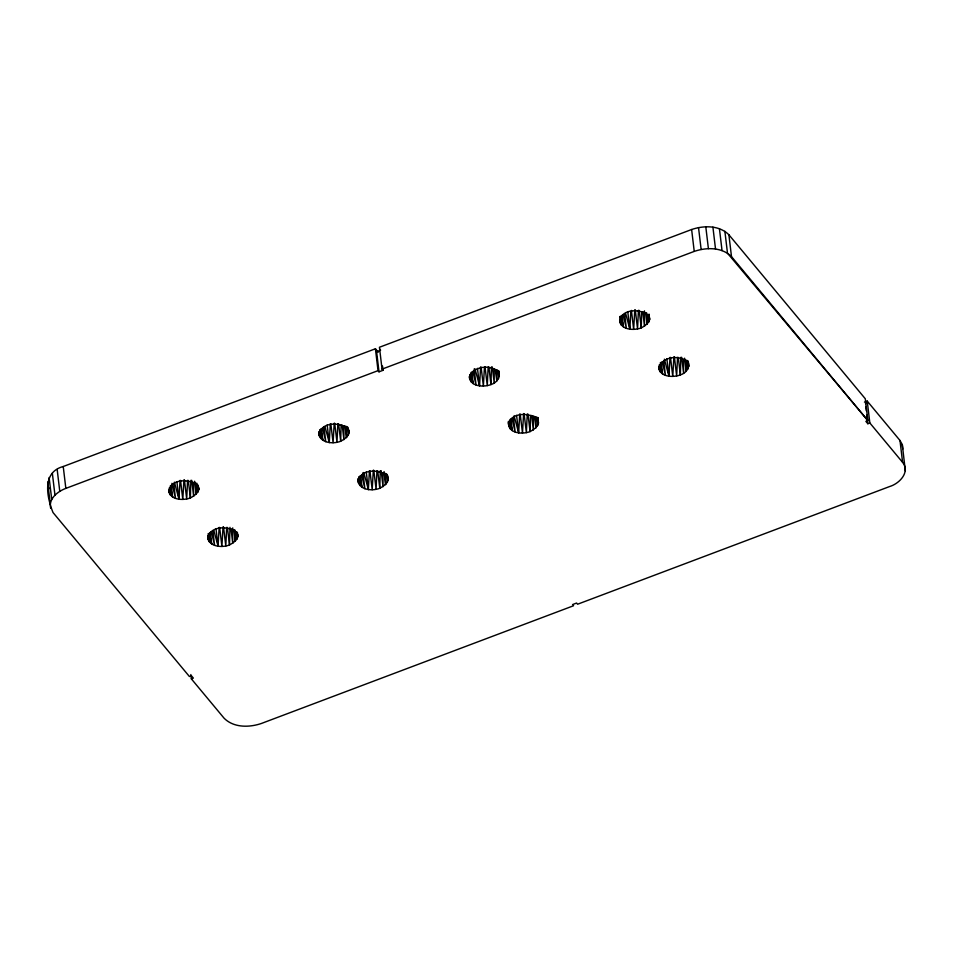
<?xml version="1.0" encoding="UTF-8"?>
<svg xmlns="http://www.w3.org/2000/svg" width="953" height="953" viewBox="0 0 953 953"><rect width="100%" height="100%" fill="white"/><g stroke="black" fill="none" stroke-linecap="round" stroke-linejoin="round"><path stroke-width="1.43" d="M190.874 480.348L190.386 497.931C183.071 500.801 169.324 500.122 168.824 489.997L169.181 492.904C167.919 470.842 218.106 482.968 190.386 497.931L188.301 480.431M229.983 527.354L229.494 544.949C221.68 548.166 207.123 546.677 207.766 535.55L208.29 539.922C207.027 517.86 257.215 529.987 229.494 544.949L227.41 527.45M341.114 425.133L340.674 441.251C332.859 444.467 318.302 442.978 318.945 431.852M380.271 470.687L379.782 488.27C371.968 491.486 357.411 489.997 358.054 478.871M491.45 366.988L490.962 384.571C483.647 387.442 469.9 386.775 469.4 376.638M530.511 415.472L530.071 431.59C522.744 434.461 509.009 433.782 508.509 423.656M641.691 311.774L641.25 327.892C633.924 330.762 620.189 330.095 619.688 319.958L620.034 322.876C618.783 300.814 668.958 312.929 641.25 327.892L639.165 310.392M680.835 357.327L680.359 374.91C673.032 377.781 659.285 377.114 658.797 366.976M187.574 480.36L186.693 498.979L184.429 480.014M226.683 527.378L225.801 545.986L223.538 527.033M337.862 423.68L336.981 442.299L334.717 423.335M376.971 470.699L376.09 489.318L373.826 470.353M488.15 367L487.269 385.62L485.006 366.655M527.259 414.019L526.366 432.638L524.114 413.673M638.439 310.321L637.545 328.94L635.294 309.987M677.547 357.339L676.654 375.959L674.402 356.994M174.411 482.182L178.973 499.205L180.034 480.419M213.889 530.618L218.082 546.224L219.142 527.438M325.068 426.92L329.261 442.526L330.322 423.74M363.796 472.521L368.37 489.544L369.419 470.758M474.975 368.823L479.55 385.846L480.598 367.072M514.084 415.842L518.658 432.865L519.707 414.09M625.644 313.561L629.838 329.166L630.803 311.834M664.372 359.162L668.946 376.185L669.995 357.411M183.929 479.883L182.797 499.408L180.546 480.455M223.026 526.902L221.906 546.426L219.643 527.474M334.205 423.215L333.085 442.728L330.822 423.775M373.314 470.222L372.194 489.747L369.931 470.794M484.41 367.929L483.374 386.048L481.11 367.096M523.602 413.554L522.482 433.067L520.219 414.114M634.781 309.856L633.662 329.369L631.398 310.416M673.89 356.875L672.77 376.387L670.507 357.435M190.838 674.545L191.35 678.858L193.352 678.095L191.398 675.748L189.397 676.499L53.011 512.523C46.864 497.216 41.682 472.2 63.232 466.517L375.422 348.774L378.27 352.193M50.7 508.402C48.293 498.657 57.776 491.414 65.84 488.389L378.031 370.646L379.008 371.825L383.023 370.312L382.498 366M338.589 423.751L340.674 441.251C368.394 426.289 318.207 414.162 319.458 436.224L318.957 431.947M377.698 470.77L379.782 488.27C407.503 473.307 357.315 461.181 358.566 483.242L358.066 478.966M488.877 367.072L490.962 384.571C496.775 382.856 500.968 377.09 498.741 371.062M508.354 422.286L508.854 426.563C507.604 404.501 557.779 416.628 530.071 431.59L527.986 414.09M678.274 357.411L680.359 374.91C686.172 373.195 690.365 367.429 688.126 361.401M864.454 402.142L867.23 401.094L869.839 422.965L902.598 462.348C910.425 472.211 899.346 483.624 889.768 486.483L577.578 604.226L576.601 603.046L572.586 604.559L573.563 605.739L261.372 723.482C249.257 727.615 233.723 727.878 224.11 718.228L191.35 678.858M869.839 422.965L867.838 423.728L865.884 421.369L867.885 420.618L865.276 398.747L728.89 234.772C719.277 225.122 703.743 225.384 691.628 229.518L379.437 347.261L382.046 369.133L383.023 370.312M375.637 350.525L376.614 351.705L380.616 350.192L379.639 349.012M382.046 369.133L694.237 251.401C706.352 247.256 721.886 246.994 731.499 256.643L867.885 420.618L727.484 253.164L724.876 231.293M865.443 403.595L867.444 402.845M867.23 401.094L899.989 440.477L902.3 444.598L905.35 470.961M688.471 364.189C682.634 353.134 658.749 356.422 659.142 369.895L658.809 367.036M499.074 373.85C493.237 362.795 469.352 366.083 469.746 379.556L469.412 376.697M48.091 486.53L49.246 488.591M662.204 361.675L665.456 375.363L663.717 360.782M623.095 314.657L626.347 328.344L624.608 313.763M511.916 418.355L515.168 432.043L513.429 417.462M472.807 371.336L476.059 385.024L474.153 368.978M361.628 475.035L364.88 488.722L362.974 472.676M322.519 428.016L325.771 441.704L324.032 427.123M211.34 531.714L214.592 545.39L212.853 530.809M171.909 483.326L175.495 498.383L173.756 483.79M660.286 362.795L662.538 373.969L661.144 362.307M621.189 315.777L623.429 326.95L622.035 315.288M510.01 419.475L512.249 430.649L510.856 418.975M470.901 372.456L473.141 383.63L471.747 371.968M359.722 476.155L361.961 487.328L360.568 475.654M320.613 429.136L322.853 440.31L321.459 428.636M209.434 532.834L211.673 544.008L210.279 532.334M170.325 485.816L172.564 496.989L171.183 485.315M687.744 361.032L688.709 366.595L688.126 361.27M648.874 315.407L649.601 319.577L649.017 314.252M537.456 417.712L538.421 423.275L537.73 417.438M498.348 370.693L499.312 376.256L498.729 370.931M387.168 474.391L388.133 479.943L387.609 475.571M348.059 427.373L349.024 432.924L348.679 430.017M237.13 532.465L237.845 536.622L237.333 532.25M198.021 485.446L198.748 489.604L198.224 485.232M659.25 365.023L660.381 372.099L659.512 364.808M619.915 316.587L621.273 325.08L620.224 316.336M508.962 421.691L510.093 428.779L509.224 421.488M469.853 374.684L470.985 381.76L470.115 374.469M358.673 478.37L359.805 485.458L358.769 476.714M319.791 432.769L320.696 438.44L319.66 429.696M208.159 533.632L209.517 542.138L208.647 534.847M169.289 488.031L170.42 495.119L169.551 487.829M649.017 314.383L649.362 317.17M537.849 418.081L538.183 420.869L537.837 417.95M899.989 440.477L902.598 462.348M865.789 406.478L866.301 410.791M866.813 415.103L867.838 423.728M728.89 234.772L731.499 256.643M719.432 228.684L722.04 250.568M712.915 227.148L715.524 249.019M705.792 226.766L708.401 248.638M698.525 227.576L701.134 249.448M691.628 229.518L694.237 251.401M686.887 360.282L687.935 369.025M684.623 358.197L686.196 371.325L685.779 359.948M681.693 357.292L683.611 373.338L683.587 359.281M666.862 358.685L668.946 376.185M647.957 314.716L648.826 322.007M645.693 312.644L647.087 324.306L646.67 312.929M642.763 311.738L644.502 326.319L644.478 310.869M627.753 311.667L629.838 329.166M536.599 416.961L537.647 425.705M534.514 416.342L535.908 428.004L535.491 416.628M531.583 415.437L533.323 430.017L533.311 415.961M516.574 415.365L518.658 432.865M497.49 369.943L498.538 378.686M495.405 369.323L496.799 380.986L496.394 369.609M492.296 366.953L494.214 382.999L494.202 368.942M477.465 368.346L479.55 385.846M376.614 351.705L379.008 371.825M375.422 348.774L378.031 370.646M386.31 473.629L387.359 482.385M384.059 471.556L385.62 484.684L385.215 473.307M381.129 470.651L383.035 486.697L383.023 472.64M366.286 472.045L368.37 489.544M347.214 426.61L348.25 435.366M345.117 426.003L346.511 437.665L346.106 426.289M342.187 425.098L343.926 439.678L343.914 425.622M327.177 425.026L329.261 442.526M236.201 531.774L237.071 539.064M233.938 529.701L235.331 541.364L234.926 529.987M231.007 528.784L232.746 543.365L232.735 527.914M215.997 528.724L218.082 546.224M196.926 483.29L197.962 492.046M194.662 481.217L196.223 494.345L195.818 482.968M191.732 480.312L193.638 496.346L193.626 482.301M176.889 481.706L178.973 499.205M63.232 466.517L65.84 488.389M57.168 469.46L59.777 491.331M52.344 473.212L54.952 495.084M49.103 477.501L51.712 499.372M47.65 482.039L50.259 503.911M902.3 444.598L902.741 449.089M508.402 421.309L508.616 424.168"/></g></svg>
